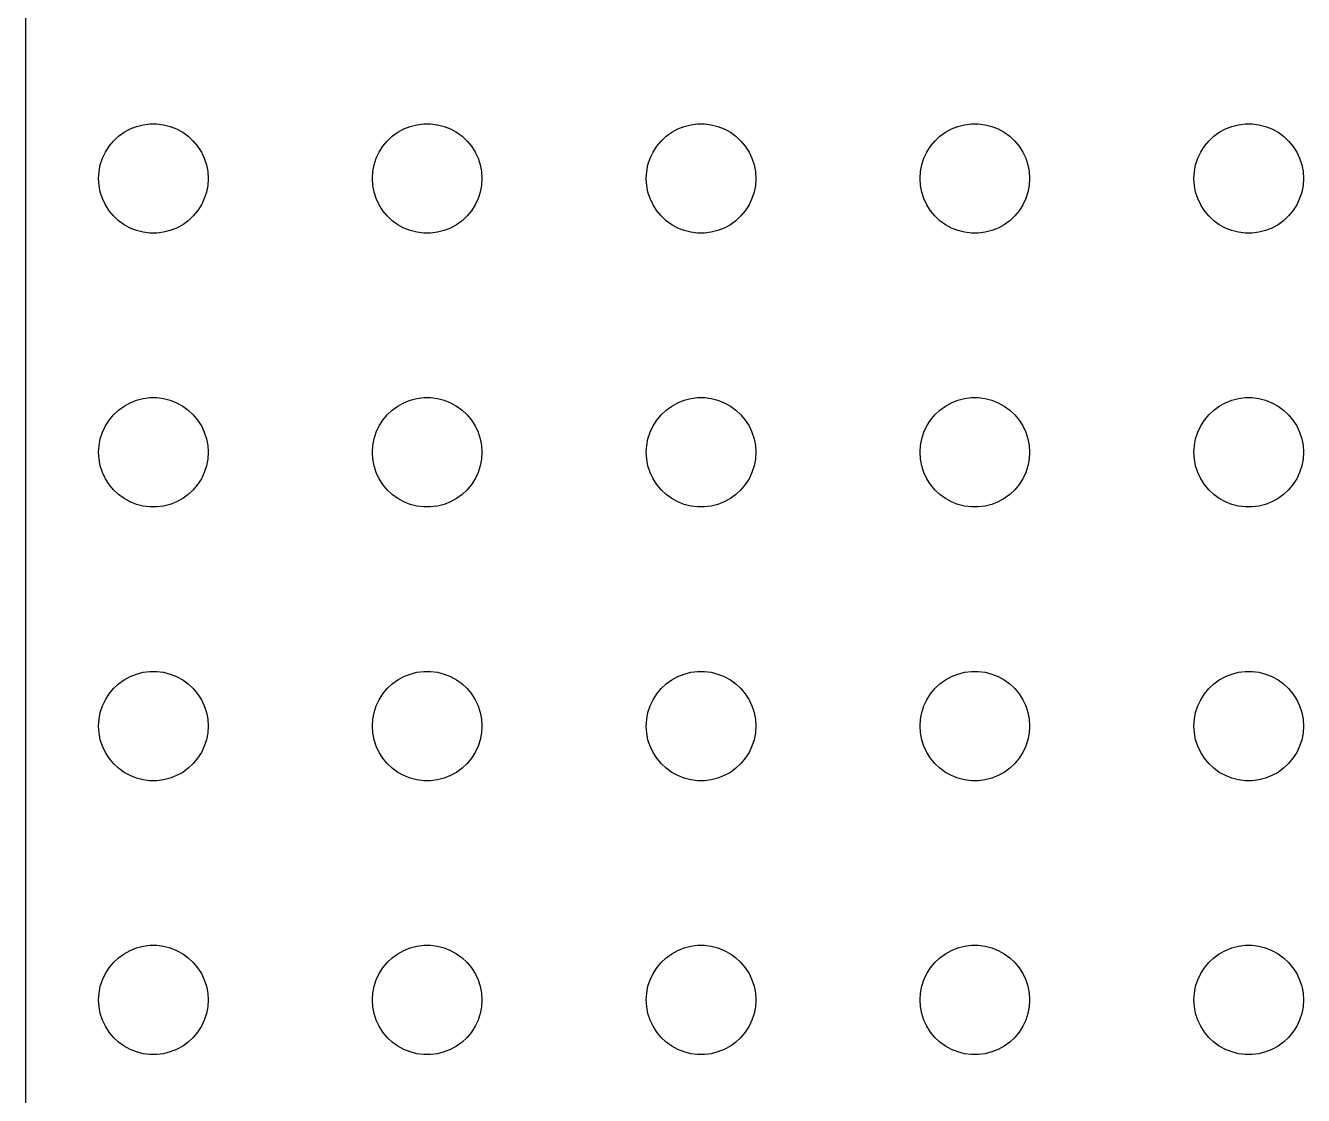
# Model space of a CAD drawing. Header units: metres. Extents: x -67 to 67, y -56 to 56.
# Drawn here: x -67.25 to -32.25, y -2.62 to 26.69 of the extents above; entities that cross this region are included whole.
import ezdxf

# ---------------------------------------------------------------- set-up
doc = ezdxf.new("R2010")
doc.units = ezdxf.units.M

msp = doc.modelspace()

# ---------------------------------------------------------------- linework, layer by layer
for p, q in [((-67.25, 53.5), (-67.25, -53.5)), ((-64.5537, 23.7665), (-64.3887, 23.8572)), ((-64.3887, 23.8572), (-64.2135, 23.9266)), ((-64.2135, 23.9266), (-64.0311, 23.9734)), ((-64.0311, 23.9734), (-63.8442, 23.997)), ((-63.8442, 23.997), (-63.6558, 23.997)), ((-63.6558, 23.997), (-63.4689, 23.9734)), ((-63.4689, 23.9734), (-63.2865, 23.9266)), ((-63.2865, 23.9266), (-63.1113, 23.8572)), ((-63.1113, 23.8572), (-62.9463, 23.7665)), ((-57.0537, 23.7665), (-56.8887, 23.8572)), ((-56.8887, 23.8572), (-56.7135, 23.9266)), ((-56.7135, 23.9266), (-56.5311, 23.9734)), ((-56.5311, 23.9734), (-56.3442, 23.997)), ((-56.3442, 23.997), (-56.1558, 23.997)), ((-56.1558, 23.997), (-55.9689, 23.9734)), ((-55.9689, 23.9734), (-55.7865, 23.9266)), ((-55.7865, 23.9266), (-55.6113, 23.8572)), ((-55.6113, 23.8572), (-55.4463, 23.7665)), ((-49.5537, 23.7665), (-49.3887, 23.8572)), ((-49.3887, 23.8572), (-49.2135, 23.9266)), ((-49.2135, 23.9266), (-49.0311, 23.9734)), ((-49.0311, 23.9734), (-48.8442, 23.997)), ((-48.8442, 23.997), (-48.6558, 23.997)), ((-48.6558, 23.997), (-48.4689, 23.9734)), ((-48.4689, 23.9734), (-48.2865, 23.9266)), ((-48.2865, 23.9266), (-48.1113, 23.8572)), ((-48.1113, 23.8572), (-47.9463, 23.7665)), ((-42.0537, 23.7665), (-41.8887, 23.8572)), ((-41.8887, 23.8572), (-41.7135, 23.9266)), ((-41.7135, 23.9266), (-41.5311, 23.9734)), ((-41.5311, 23.9734), (-41.3442, 23.997)), ((-41.3442, 23.997), (-41.1558, 23.997)), ((-41.1558, 23.997), (-40.9689, 23.9734)), ((-40.9689, 23.9734), (-40.7865, 23.9266)), ((-40.7865, 23.9266), (-40.6113, 23.8572)), ((-40.6113, 23.8572), (-40.4463, 23.7665)), ((-34.5537, 23.7665), (-34.3887, 23.8572)), ((-34.3887, 23.8572), (-34.2135, 23.9266)), ((-34.2135, 23.9266), (-34.0311, 23.9734)), ((-34.0311, 23.9734), (-33.8442, 23.997)), ((-33.8442, 23.997), (-33.6558, 23.997)), ((-33.6558, 23.997), (-33.4689, 23.9734)), ((-33.4689, 23.9734), (-33.2865, 23.9266)), ((-33.2865, 23.9266), (-33.1113, 23.8572)), ((-33.1113, 23.8572), (-32.9463, 23.7665)), ((-64.9635, 23.3817), (-64.8434, 23.5268)), ((-64.8434, 23.5268), (-64.7061, 23.6558)), ((-64.7061, 23.6558), (-64.5537, 23.7665)), ((-62.9463, 23.7665), (-62.7939, 23.6558)), ((-62.7939, 23.6558), (-62.6565, 23.5268)), ((-62.6565, 23.5268), (-62.5365, 23.3817)), ((-57.4635, 23.3817), (-57.3434, 23.5268)), ((-57.3434, 23.5268), (-57.2061, 23.6558)), ((-57.2061, 23.6558), (-57.0537, 23.7665)), ((-55.4463, 23.7665), (-55.2939, 23.6558)), ((-55.2939, 23.6558), (-55.1565, 23.5268)), ((-55.1565, 23.5268), (-55.0365, 23.3817)), ((-49.9635, 23.3817), (-49.8434, 23.5268)), ((-49.8434, 23.5268), (-49.7061, 23.6558)), ((-49.7061, 23.6558), (-49.5537, 23.7665)), ((-47.9463, 23.7665), (-47.7939, 23.6558)), ((-47.7939, 23.6558), (-47.6565, 23.5268)), ((-47.6565, 23.5268), (-47.5365, 23.3817)), ((-42.4635, 23.3817), (-42.3434, 23.5268)), ((-42.3434, 23.5268), (-42.2061, 23.6558)), ((-42.2061, 23.6558), (-42.0537, 23.7665)), ((-40.4463, 23.7665), (-40.2939, 23.6558)), ((-40.2939, 23.6558), (-40.1565, 23.5268)), ((-40.1565, 23.5268), (-40.0365, 23.3817)), ((-34.9635, 23.3817), (-34.8434, 23.5268)), ((-34.8434, 23.5268), (-34.7061, 23.6558)), ((-34.7061, 23.6558), (-34.5537, 23.7665)), ((-32.9463, 23.7665), (-32.7939, 23.6558)), ((-32.7939, 23.6558), (-32.6565, 23.5268)), ((-32.6565, 23.5268), (-32.5365, 23.3817)), ((-65.1447, 23.0522), (-65.0645, 23.2226)), ((-65.0645, 23.2226), (-64.9635, 23.3817)), ((-62.5365, 23.3817), (-62.4355, 23.2226)), ((-62.4355, 23.2226), (-62.3553, 23.0522)), ((-57.6447, 23.0522), (-57.5645, 23.2226)), ((-57.5645, 23.2226), (-57.4635, 23.3817)), ((-55.0365, 23.3817), (-54.9355, 23.2226)), ((-54.9355, 23.2226), (-54.8553, 23.0522)), ((-50.1447, 23.0522), (-50.0645, 23.2226)), ((-50.0645, 23.2226), (-49.9635, 23.3817)), ((-47.5365, 23.3817), (-47.4355, 23.2226)), ((-47.4355, 23.2226), (-47.3553, 23.0522)), ((-42.6447, 23.0522), (-42.5645, 23.2226)), ((-42.5645, 23.2226), (-42.4635, 23.3817)), ((-40.0365, 23.3817), (-39.9355, 23.2226)), ((-39.9355, 23.2226), (-39.8553, 23.0522)), ((-35.1447, 23.0522), (-35.0645, 23.2226)), ((-35.0645, 23.2226), (-34.9635, 23.3817)), ((-32.5365, 23.3817), (-32.4355, 23.2226)), ((-32.4355, 23.2226), (-32.3553, 23.0522)), ((-65.2382, 22.688), (-65.2029, 22.873)), ((-65.2029, 22.873), (-65.1447, 23.0522)), ((-62.3553, 23.0522), (-62.2971, 22.873)), ((-62.2971, 22.873), (-62.2618, 22.688)), ((-57.7382, 22.688), (-57.7029, 22.873)), ((-57.7029, 22.873), (-57.6447, 23.0522)), ((-54.8553, 23.0522), (-54.7971, 22.873)), ((-54.7971, 22.873), (-54.7618, 22.688)), ((-50.2382, 22.688), (-50.2029, 22.873)), ((-50.2029, 22.873), (-50.1447, 23.0522)), ((-47.3553, 23.0522), (-47.2971, 22.873)), ((-47.2971, 22.873), (-47.2618, 22.688)), ((-42.7382, 22.688), (-42.7029, 22.873)), ((-42.7029, 22.873), (-42.6447, 23.0522)), ((-39.8553, 23.0522), (-39.7971, 22.873)), ((-39.7971, 22.873), (-39.7618, 22.688)), ((-35.2382, 22.688), (-35.2029, 22.873)), ((-35.2029, 22.873), (-35.1447, 23.0522)), ((-32.3553, 23.0522), (-32.2971, 22.873)), ((-32.2971, 22.873), (-32.2618, 22.688)), ((-65.25, 22.5), (-65.2382, 22.688)), ((-65.2382, 22.312), (-65.25, 22.5)), ((-62.2618, 22.688), (-62.25, 22.5)), ((-62.25, 22.5), (-62.2618, 22.312)), ((-57.75, 22.5), (-57.7382, 22.688)), ((-57.7382, 22.312), (-57.75, 22.5)), ((-54.7618, 22.688), (-54.75, 22.5)), ((-54.75, 22.5), (-54.7618, 22.312)), ((-50.25, 22.5), (-50.2382, 22.688)), ((-50.2382, 22.312), (-50.25, 22.5)), ((-47.2618, 22.688), (-47.25, 22.5)), ((-47.25, 22.5), (-47.2618, 22.312)), ((-42.75, 22.5), (-42.7382, 22.688)), ((-42.7382, 22.312), (-42.75, 22.5)), ((-39.7618, 22.688), (-39.75, 22.5)), ((-39.75, 22.5), (-39.7618, 22.312)), ((-35.25, 22.5), (-35.2382, 22.688)), ((-35.2382, 22.312), (-35.25, 22.5)), ((-32.2618, 22.688), (-32.25, 22.5)), ((-32.25, 22.5), (-32.2618, 22.312)), ((-65.2029, 22.127), (-65.2382, 22.312)), ((-65.1447, 21.9478), (-65.2029, 22.127)), ((-62.2971, 22.127), (-62.3553, 21.9478)), ((-62.2618, 22.312), (-62.2971, 22.127)), ((-57.7029, 22.127), (-57.7382, 22.312)), ((-57.6447, 21.9478), (-57.7029, 22.127)), ((-54.7971, 22.127), (-54.8553, 21.9478)), ((-54.7618, 22.312), (-54.7971, 22.127)), ((-50.2029, 22.127), (-50.2382, 22.312)), ((-50.1447, 21.9478), (-50.2029, 22.127)), ((-47.2971, 22.127), (-47.3553, 21.9478)), ((-47.2618, 22.312), (-47.2971, 22.127)), ((-42.7029, 22.127), (-42.7382, 22.312)), ((-42.6447, 21.9478), (-42.7029, 22.127)), ((-39.7971, 22.127), (-39.8553, 21.9478)), ((-39.7618, 22.312), (-39.7971, 22.127)), ((-35.2029, 22.127), (-35.2382, 22.312)), ((-35.1447, 21.9478), (-35.2029, 22.127)), ((-32.2971, 22.127), (-32.3553, 21.9478)), ((-32.2618, 22.312), (-32.2971, 22.127)), ((-65.0645, 21.7774), (-65.1447, 21.9478)), ((-64.9635, 21.6183), (-65.0645, 21.7774)), ((-62.4355, 21.7774), (-62.5365, 21.6183)), ((-62.3553, 21.9478), (-62.4355, 21.7774)), ((-57.5645, 21.7774), (-57.6447, 21.9478)), ((-57.4635, 21.6183), (-57.5645, 21.7774)), ((-54.9355, 21.7774), (-55.0365, 21.6183)), ((-54.8553, 21.9478), (-54.9355, 21.7774)), ((-50.0645, 21.7774), (-50.1447, 21.9478)), ((-49.9635, 21.6183), (-50.0645, 21.7774)), ((-47.4355, 21.7774), (-47.5365, 21.6183)), ((-47.3553, 21.9478), (-47.4355, 21.7774)), ((-42.5645, 21.7774), (-42.6447, 21.9478)), ((-42.4635, 21.6183), (-42.5645, 21.7774)), ((-39.9355, 21.7774), (-40.0365, 21.6183)), ((-39.8553, 21.9478), (-39.9355, 21.7774)), ((-35.0645, 21.7774), (-35.1447, 21.9478)), ((-34.9635, 21.6183), (-35.0645, 21.7774)), ((-32.4355, 21.7774), (-32.5365, 21.6183)), ((-32.3553, 21.9478), (-32.4355, 21.7774)), ((-64.8434, 21.4732), (-64.9635, 21.6183)), ((-64.7061, 21.3442), (-64.8434, 21.4732)), ((-62.6565, 21.4732), (-62.7939, 21.3442)), ((-62.5365, 21.6183), (-62.6565, 21.4732)), ((-57.3434, 21.4732), (-57.4635, 21.6183)), ((-57.2061, 21.3442), (-57.3434, 21.4732)), ((-55.1565, 21.4732), (-55.2939, 21.3442)), ((-55.0365, 21.6183), (-55.1565, 21.4732)), ((-49.8434, 21.4732), (-49.9635, 21.6183)), ((-49.7061, 21.3442), (-49.8434, 21.4732)), ((-47.6565, 21.4732), (-47.7939, 21.3442)), ((-47.5365, 21.6183), (-47.6565, 21.4732)), ((-42.3434, 21.4732), (-42.4635, 21.6183)), ((-42.2061, 21.3442), (-42.3434, 21.4732)), ((-40.1565, 21.4732), (-40.2939, 21.3442)), ((-40.0365, 21.6183), (-40.1565, 21.4732)), ((-34.8434, 21.4732), (-34.9635, 21.6183)), ((-34.7061, 21.3442), (-34.8434, 21.4732)), ((-32.6565, 21.4732), (-32.7939, 21.3442)), ((-32.5365, 21.6183), (-32.6565, 21.4732)), ((-64.5537, 21.2335), (-64.7061, 21.3442)), ((-64.3887, 21.1427), (-64.5537, 21.2335)), ((-64.2135, 21.0734), (-64.3887, 21.1427)), ((-64.0311, 21.0266), (-64.2135, 21.0734)), ((-63.8442, 21.003), (-64.0311, 21.0266)), ((-63.6558, 21.003), (-63.8442, 21.003)), ((-63.4689, 21.0266), (-63.6558, 21.003)), ((-63.2865, 21.0734), (-63.4689, 21.0266)), ((-63.1113, 21.1427), (-63.2865, 21.0734)), ((-62.9463, 21.2335), (-63.1113, 21.1427)), ((-62.7939, 21.3442), (-62.9463, 21.2335)), ((-57.0537, 21.2335), (-57.2061, 21.3442)), ((-56.8887, 21.1427), (-57.0537, 21.2335)), ((-56.7135, 21.0734), (-56.8887, 21.1427)), ((-56.5311, 21.0266), (-56.7135, 21.0734)), ((-56.3442, 21.003), (-56.5311, 21.0266)), ((-56.1558, 21.003), (-56.3442, 21.003)), ((-55.9689, 21.0266), (-56.1558, 21.003)), ((-55.7865, 21.0734), (-55.9689, 21.0266)), ((-55.6113, 21.1427), (-55.7865, 21.0734)), ((-55.4463, 21.2335), (-55.6113, 21.1427)), ((-55.2939, 21.3442), (-55.4463, 21.2335)), ((-49.5537, 21.2335), (-49.7061, 21.3442)), ((-49.3887, 21.1427), (-49.5537, 21.2335)), ((-49.2135, 21.0734), (-49.3887, 21.1427)), ((-49.0311, 21.0266), (-49.2135, 21.0734)), ((-48.8442, 21.003), (-49.0311, 21.0266)), ((-48.6558, 21.003), (-48.8442, 21.003)), ((-48.4689, 21.0266), (-48.6558, 21.003)), ((-48.2865, 21.0734), (-48.4689, 21.0266)), ((-48.1113, 21.1427), (-48.2865, 21.0734)), ((-47.9463, 21.2335), (-48.1113, 21.1427)), ((-47.7939, 21.3442), (-47.9463, 21.2335)), ((-42.0537, 21.2335), (-42.2061, 21.3442)), ((-41.8887, 21.1427), (-42.0537, 21.2335)), ((-41.7135, 21.0734), (-41.8887, 21.1427)), ((-41.5311, 21.0266), (-41.7135, 21.0734)), ((-41.3442, 21.003), (-41.5311, 21.0266)), ((-41.1558, 21.003), (-41.3442, 21.003)), ((-40.9689, 21.0266), (-41.1558, 21.003)), ((-40.7865, 21.0734), (-40.9689, 21.0266)), ((-40.6113, 21.1427), (-40.7865, 21.0734)), ((-40.4463, 21.2335), (-40.6113, 21.1427)), ((-40.2939, 21.3442), (-40.4463, 21.2335)), ((-34.5537, 21.2335), (-34.7061, 21.3442)), ((-34.3887, 21.1427), (-34.5537, 21.2335)), ((-34.2135, 21.0734), (-34.3887, 21.1427)), ((-34.0311, 21.0266), (-34.2135, 21.0734)), ((-33.8442, 21.003), (-34.0311, 21.0266)), ((-33.6558, 21.003), (-33.8442, 21.003)), ((-33.4689, 21.0266), (-33.6558, 21.003)), ((-33.2865, 21.0734), (-33.4689, 21.0266)), ((-33.1113, 21.1427), (-33.2865, 21.0734)), ((-32.9463, 21.2335), (-33.1113, 21.1427)), ((-32.7939, 21.3442), (-32.9463, 21.2335)), ((-64.2135, 16.4266), (-64.0311, 16.4734)), ((-64.0311, 16.4734), (-63.8442, 16.497)), ((-63.8442, 16.497), (-63.6558, 16.497)), ((-63.6558, 16.497), (-63.4689, 16.4734)), ((-63.4689, 16.4734), (-63.2865, 16.4266)), ((-56.7135, 16.4266), (-56.5311, 16.4734)), ((-56.5311, 16.4734), (-56.3442, 16.497)), ((-56.3442, 16.497), (-56.1558, 16.497)), ((-56.1558, 16.497), (-55.9689, 16.4734)), ((-55.9689, 16.4734), (-55.7865, 16.4266)), ((-49.2135, 16.4266), (-49.0311, 16.4734)), ((-49.0311, 16.4734), (-48.8442, 16.497)), ((-48.8442, 16.497), (-48.6558, 16.497)), ((-48.6558, 16.497), (-48.4689, 16.4734)), ((-48.4689, 16.4734), (-48.2865, 16.4266)), ((-41.7135, 16.4266), (-41.5311, 16.4734)), ((-41.5311, 16.4734), (-41.3442, 16.497)), ((-41.3442, 16.497), (-41.1558, 16.497)), ((-41.1558, 16.497), (-40.9689, 16.4734)), ((-40.9689, 16.4734), (-40.7865, 16.4266)), ((-34.2135, 16.4266), (-34.0311, 16.4734)), ((-34.0311, 16.4734), (-33.8442, 16.497)), ((-33.8442, 16.497), (-33.6558, 16.497)), ((-33.6558, 16.497), (-33.4689, 16.4734)), ((-33.4689, 16.4734), (-33.2865, 16.4266)), ((-64.8434, 16.0268), (-64.7061, 16.1558)), ((-64.7061, 16.1558), (-64.5537, 16.2665)), ((-64.5537, 16.2665), (-64.3887, 16.3572)), ((-64.3887, 16.3572), (-64.2135, 16.4266)), ((-63.2865, 16.4266), (-63.1113, 16.3572)), ((-63.1113, 16.3572), (-62.9463, 16.2665)), ((-62.9463, 16.2665), (-62.7939, 16.1558)), ((-62.7939, 16.1558), (-62.6565, 16.0268)), ((-57.3434, 16.0268), (-57.2061, 16.1558)), ((-57.2061, 16.1558), (-57.0537, 16.2665)), ((-57.0537, 16.2665), (-56.8887, 16.3572)), ((-56.8887, 16.3572), (-56.7135, 16.4266)), ((-55.7865, 16.4266), (-55.6113, 16.3572)), ((-55.6113, 16.3572), (-55.4463, 16.2665)), ((-55.4463, 16.2665), (-55.2939, 16.1558)), ((-55.2939, 16.1558), (-55.1565, 16.0268)), ((-49.8434, 16.0268), (-49.7061, 16.1558)), ((-49.7061, 16.1558), (-49.5537, 16.2665)), ((-49.5537, 16.2665), (-49.3887, 16.3572)), ((-49.3887, 16.3572), (-49.2135, 16.4266)), ((-48.2865, 16.4266), (-48.1113, 16.3572)), ((-48.1113, 16.3572), (-47.9463, 16.2665)), ((-47.9463, 16.2665), (-47.7939, 16.1558)), ((-47.7939, 16.1558), (-47.6565, 16.0268)), ((-42.3434, 16.0268), (-42.2061, 16.1558)), ((-42.2061, 16.1558), (-42.0537, 16.2665)), ((-42.0537, 16.2665), (-41.8887, 16.3572)), ((-41.8887, 16.3572), (-41.7135, 16.4266)), ((-40.7865, 16.4266), (-40.6113, 16.3572)), ((-40.6113, 16.3572), (-40.4463, 16.2665)), ((-40.4463, 16.2665), (-40.2939, 16.1558)), ((-40.2939, 16.1558), (-40.1565, 16.0268)), ((-34.8434, 16.0268), (-34.7061, 16.1558)), ((-34.7061, 16.1558), (-34.5537, 16.2665)), ((-34.5537, 16.2665), (-34.3887, 16.3572)), ((-34.3887, 16.3572), (-34.2135, 16.4266)), ((-33.2865, 16.4266), (-33.1113, 16.3572)), ((-33.1113, 16.3572), (-32.9463, 16.2665)), ((-32.9463, 16.2665), (-32.7939, 16.1558)), ((-32.7939, 16.1558), (-32.6565, 16.0268)), ((-65.0645, 15.7226), (-64.9635, 15.8817)), ((-64.9635, 15.8817), (-64.8434, 16.0268)), ((-62.6565, 16.0268), (-62.5365, 15.8817)), ((-62.5365, 15.8817), (-62.4355, 15.7226)), ((-57.5645, 15.7226), (-57.4635, 15.8817)), ((-57.4635, 15.8817), (-57.3434, 16.0268)), ((-55.1565, 16.0268), (-55.0365, 15.8817)), ((-55.0365, 15.8817), (-54.9355, 15.7226)), ((-50.0645, 15.7226), (-49.9635, 15.8817)), ((-49.9635, 15.8817), (-49.8434, 16.0268)), ((-47.6565, 16.0268), (-47.5365, 15.8817)), ((-47.5365, 15.8817), (-47.4355, 15.7226)), ((-42.5645, 15.7226), (-42.4635, 15.8817)), ((-42.4635, 15.8817), (-42.3434, 16.0268)), ((-40.1565, 16.0268), (-40.0365, 15.8817)), ((-40.0365, 15.8817), (-39.9355, 15.7226)), ((-35.0645, 15.7226), (-34.9635, 15.8817)), ((-34.9635, 15.8817), (-34.8434, 16.0268)), ((-32.6565, 16.0268), (-32.5365, 15.8817)), ((-32.5365, 15.8817), (-32.4355, 15.7226)), ((-65.2029, 15.373), (-65.1447, 15.5522)), ((-65.1447, 15.5522), (-65.0645, 15.7226)), ((-62.4355, 15.7226), (-62.3553, 15.5522)), ((-62.3553, 15.5522), (-62.2971, 15.373)), ((-57.7029, 15.373), (-57.6447, 15.5522)), ((-57.6447, 15.5522), (-57.5645, 15.7226)), ((-54.9355, 15.7226), (-54.8553, 15.5522)), ((-54.8553, 15.5522), (-54.7971, 15.373)), ((-50.2029, 15.373), (-50.1447, 15.5522)), ((-50.1447, 15.5522), (-50.0645, 15.7226)), ((-47.4355, 15.7226), (-47.3553, 15.5522)), ((-47.3553, 15.5522), (-47.2971, 15.373)), ((-42.7029, 15.373), (-42.6447, 15.5522)), ((-42.6447, 15.5522), (-42.5645, 15.7226)), ((-39.9355, 15.7226), (-39.8553, 15.5522)), ((-39.8553, 15.5522), (-39.7971, 15.373)), ((-35.2029, 15.373), (-35.1447, 15.5522)), ((-35.1447, 15.5522), (-35.0645, 15.7226)), ((-32.4355, 15.7226), (-32.3553, 15.5522)), ((-32.3553, 15.5522), (-32.2971, 15.373)), ((-65.25, 15), (-65.2382, 15.188)), ((-65.2382, 15.188), (-65.2029, 15.373)), ((-62.2971, 15.373), (-62.2618, 15.188)), ((-62.2618, 15.188), (-62.25, 15)), ((-57.75, 15), (-57.7382, 15.188)), ((-57.7382, 15.188), (-57.7029, 15.373)), ((-54.7971, 15.373), (-54.7618, 15.188)), ((-54.7618, 15.188), (-54.75, 15)), ((-50.25, 15), (-50.2382, 15.188)), ((-50.2382, 15.188), (-50.2029, 15.373)), ((-47.2971, 15.373), (-47.2618, 15.188)), ((-47.2618, 15.188), (-47.25, 15)), ((-42.75, 15), (-42.7382, 15.188)), ((-42.7382, 15.188), (-42.7029, 15.373)), ((-39.7971, 15.373), (-39.7618, 15.188)), ((-39.7618, 15.188), (-39.75, 15)), ((-35.25, 15), (-35.2382, 15.188)), ((-35.2382, 15.188), (-35.2029, 15.373)), ((-32.2971, 15.373), (-32.2618, 15.188)), ((-32.2618, 15.188), (-32.25, 15)), ((-65.2382, 14.812), (-65.25, 15)), ((-65.2029, 14.627), (-65.2382, 14.812)), ((-62.2618, 14.812), (-62.2971, 14.627)), ((-62.25, 15), (-62.2618, 14.812)), ((-57.7382, 14.812), (-57.75, 15)), ((-57.7029, 14.627), (-57.7382, 14.812)), ((-54.7618, 14.812), (-54.7971, 14.627)), ((-54.75, 15), (-54.7618, 14.812)), ((-50.2382, 14.812), (-50.25, 15)), ((-50.2029, 14.627), (-50.2382, 14.812)), ((-47.2618, 14.812), (-47.2971, 14.627)), ((-47.25, 15), (-47.2618, 14.812)), ((-42.7382, 14.812), (-42.75, 15)), ((-42.7029, 14.627), (-42.7382, 14.812)), ((-39.7618, 14.812), (-39.7971, 14.627)), ((-39.75, 15), (-39.7618, 14.812)), ((-35.2382, 14.812), (-35.25, 15)), ((-35.2029, 14.627), (-35.2382, 14.812)), ((-32.2618, 14.812), (-32.2971, 14.627)), ((-32.25, 15), (-32.2618, 14.812)), ((-65.1447, 14.4478), (-65.2029, 14.627)), ((-65.0645, 14.2774), (-65.1447, 14.4478)), ((-62.3553, 14.4478), (-62.4355, 14.2774)), ((-62.2971, 14.627), (-62.3553, 14.4478)), ((-57.6447, 14.4478), (-57.7029, 14.627)), ((-57.5645, 14.2774), (-57.6447, 14.4478)), ((-54.8553, 14.4478), (-54.9355, 14.2774)), ((-54.7971, 14.627), (-54.8553, 14.4478)), ((-50.1447, 14.4478), (-50.2029, 14.627)), ((-50.0645, 14.2774), (-50.1447, 14.4478)), ((-47.3553, 14.4478), (-47.4355, 14.2774)), ((-47.2971, 14.627), (-47.3553, 14.4478)), ((-42.6447, 14.4478), (-42.7029, 14.627)), ((-42.5645, 14.2774), (-42.6447, 14.4478)), ((-39.8553, 14.4478), (-39.9355, 14.2774)), ((-39.7971, 14.627), (-39.8553, 14.4478)), ((-35.1447, 14.4478), (-35.2029, 14.627)), ((-35.0645, 14.2774), (-35.1447, 14.4478)), ((-32.3553, 14.4478), (-32.4355, 14.2774)), ((-32.2971, 14.627), (-32.3553, 14.4478)), ((-64.9635, 14.1183), (-65.0645, 14.2774)), ((-64.8434, 13.9732), (-64.9635, 14.1183)), ((-62.5365, 14.1183), (-62.6565, 13.9732)), ((-62.4355, 14.2774), (-62.5365, 14.1183)), ((-57.4635, 14.1183), (-57.5645, 14.2774)), ((-57.3434, 13.9732), (-57.4635, 14.1183)), ((-55.0365, 14.1183), (-55.1565, 13.9732)), ((-54.9355, 14.2774), (-55.0365, 14.1183)), ((-49.9635, 14.1183), (-50.0645, 14.2774)), ((-49.8434, 13.9732), (-49.9635, 14.1183)), ((-47.5365, 14.1183), (-47.6565, 13.9732)), ((-47.4355, 14.2774), (-47.5365, 14.1183)), ((-42.4635, 14.1183), (-42.5645, 14.2774)), ((-42.3434, 13.9732), (-42.4635, 14.1183)), ((-40.0365, 14.1183), (-40.1565, 13.9732)), ((-39.9355, 14.2774), (-40.0365, 14.1183)), ((-34.9635, 14.1183), (-35.0645, 14.2774)), ((-34.8434, 13.9732), (-34.9635, 14.1183)), ((-32.5365, 14.1183), (-32.6565, 13.9732)), ((-32.4355, 14.2774), (-32.5365, 14.1183)), ((-64.7061, 13.8442), (-64.8434, 13.9732)), ((-64.5537, 13.7335), (-64.7061, 13.8442)), ((-64.3887, 13.6427), (-64.5537, 13.7335)), ((-62.9463, 13.7335), (-63.1113, 13.6427)), ((-62.7939, 13.8442), (-62.9463, 13.7335)), ((-62.6565, 13.9732), (-62.7939, 13.8442)), ((-57.2061, 13.8442), (-57.3434, 13.9732)), ((-57.0537, 13.7335), (-57.2061, 13.8442)), ((-56.8887, 13.6427), (-57.0537, 13.7335)), ((-55.4463, 13.7335), (-55.6113, 13.6427)), ((-55.2939, 13.8442), (-55.4463, 13.7335)), ((-55.1565, 13.9732), (-55.2939, 13.8442)), ((-49.7061, 13.8442), (-49.8434, 13.9732)), ((-49.5537, 13.7335), (-49.7061, 13.8442)), ((-49.3887, 13.6427), (-49.5537, 13.7335)), ((-47.9463, 13.7335), (-48.1113, 13.6427)), ((-47.7939, 13.8442), (-47.9463, 13.7335)), ((-47.6565, 13.9732), (-47.7939, 13.8442)), ((-42.2061, 13.8442), (-42.3434, 13.9732)), ((-42.0537, 13.7335), (-42.2061, 13.8442)), ((-41.8887, 13.6427), (-42.0537, 13.7335)), ((-40.4463, 13.7335), (-40.6113, 13.6427)), ((-40.2939, 13.8442), (-40.4463, 13.7335)), ((-40.1565, 13.9732), (-40.2939, 13.8442)), ((-34.7061, 13.8442), (-34.8434, 13.9732)), ((-34.5537, 13.7335), (-34.7061, 13.8442)), ((-34.3887, 13.6427), (-34.5537, 13.7335)), ((-32.9463, 13.7335), (-33.1113, 13.6427)), ((-32.7939, 13.8442), (-32.9463, 13.7335)), ((-32.6565, 13.9732), (-32.7939, 13.8442)), ((-64.2135, 13.5734), (-64.3887, 13.6427)), ((-64.0311, 13.5266), (-64.2135, 13.5734)), ((-63.8442, 13.5029), (-64.0311, 13.5266)), ((-63.6558, 13.5029), (-63.8442, 13.5029)), ((-63.4689, 13.5266), (-63.6558, 13.5029)), ((-63.2865, 13.5734), (-63.4689, 13.5266)), ((-63.1113, 13.6427), (-63.2865, 13.5734)), ((-56.7135, 13.5734), (-56.8887, 13.6427)), ((-56.5311, 13.5266), (-56.7135, 13.5734)), ((-56.3442, 13.5029), (-56.5311, 13.5266)), ((-56.1558, 13.5029), (-56.3442, 13.5029)), ((-55.9689, 13.5266), (-56.1558, 13.5029)), ((-55.7865, 13.5734), (-55.9689, 13.5266)), ((-55.6113, 13.6427), (-55.7865, 13.5734)), ((-49.2135, 13.5734), (-49.3887, 13.6427)), ((-49.0311, 13.5266), (-49.2135, 13.5734)), ((-48.8442, 13.5029), (-49.0311, 13.5266)), ((-48.6558, 13.5029), (-48.8442, 13.5029)), ((-48.4689, 13.5266), (-48.6558, 13.5029)), ((-48.2865, 13.5734), (-48.4689, 13.5266)), ((-48.1113, 13.6427), (-48.2865, 13.5734)), ((-41.7135, 13.5734), (-41.8887, 13.6427)), ((-41.5311, 13.5266), (-41.7135, 13.5734)), ((-41.3442, 13.5029), (-41.5311, 13.5266)), ((-41.1558, 13.5029), (-41.3442, 13.5029)), ((-40.9689, 13.5266), (-41.1558, 13.5029)), ((-40.7865, 13.5734), (-40.9689, 13.5266)), ((-40.6113, 13.6427), (-40.7865, 13.5734)), ((-34.2135, 13.5734), (-34.3887, 13.6427)), ((-34.0311, 13.5266), (-34.2135, 13.5734)), ((-33.8442, 13.5029), (-34.0311, 13.5266)), ((-33.6558, 13.5029), (-33.8442, 13.5029)), ((-33.4689, 13.5266), (-33.6558, 13.5029)), ((-33.2865, 13.5734), (-33.4689, 13.5266)), ((-33.1113, 13.6427), (-33.2865, 13.5734)), ((-64.7061, 8.65576), (-64.5537, 8.76648)), ((-64.5537, 8.76648), (-64.3887, 8.85724)), ((-64.3887, 8.85724), (-64.2135, 8.92657)), ((-64.2135, 8.92657), (-64.0311, 8.97342)), ((-64.0311, 8.97342), (-63.8442, 8.99704)), ((-63.8442, 8.99704), (-63.6558, 8.99704)), ((-63.6558, 8.99704), (-63.4689, 8.97342)), ((-63.4689, 8.97342), (-63.2865, 8.92657)), ((-63.2865, 8.92657), (-63.1113, 8.85724)), ((-63.1113, 8.85724), (-62.9463, 8.76648)), ((-62.9463, 8.76648), (-62.7939, 8.65576)), ((-57.2061, 8.65576), (-57.0537, 8.76648)), ((-57.0537, 8.76648), (-56.8887, 8.85724)), ((-56.8887, 8.85724), (-56.7135, 8.92657)), ((-56.7135, 8.92657), (-56.5311, 8.97342)), ((-56.5311, 8.97342), (-56.3442, 8.99704)), ((-56.3442, 8.99704), (-56.1558, 8.99704)), ((-56.1558, 8.99704), (-55.9689, 8.97342)), ((-55.9689, 8.97342), (-55.7865, 8.92657)), ((-55.7865, 8.92657), (-55.6113, 8.85724)), ((-55.6113, 8.85724), (-55.4463, 8.76648)), ((-55.4463, 8.76648), (-55.2939, 8.65576)), ((-49.7061, 8.65576), (-49.5537, 8.76648)), ((-49.5537, 8.76648), (-49.3887, 8.85724)), ((-49.3887, 8.85724), (-49.2135, 8.92657)), ((-49.2135, 8.92657), (-49.0311, 8.97342)), ((-49.0311, 8.97342), (-48.8442, 8.99704)), ((-48.8442, 8.99704), (-48.6558, 8.99704)), ((-48.6558, 8.99704), (-48.4689, 8.97342)), ((-48.4689, 8.97342), (-48.2865, 8.92657)), ((-48.2865, 8.92657), (-48.1113, 8.85724)), ((-48.1113, 8.85724), (-47.9463, 8.76648)), ((-47.9463, 8.76648), (-47.7939, 8.65576)), ((-42.2061, 8.65576), (-42.0537, 8.76648)), ((-42.0537, 8.76648), (-41.8887, 8.85724)), ((-41.8887, 8.85724), (-41.7135, 8.92657)), ((-41.7135, 8.92657), (-41.5311, 8.97342)), ((-41.5311, 8.97342), (-41.3442, 8.99704)), ((-41.3442, 8.99704), (-41.1558, 8.99704)), ((-41.1558, 8.99704), (-40.9689, 8.97342)), ((-40.9689, 8.97342), (-40.7865, 8.92657)), ((-40.7865, 8.92657), (-40.6113, 8.85724)), ((-40.6113, 8.85724), (-40.4463, 8.76648)), ((-40.4463, 8.76648), (-40.2939, 8.65576)), ((-34.7061, 8.65576), (-34.5537, 8.76648)), ((-34.5537, 8.76648), (-34.3887, 8.85724)), ((-34.3887, 8.85724), (-34.2135, 8.92657)), ((-34.2135, 8.92657), (-34.0311, 8.97342)), ((-34.0311, 8.97342), (-33.8442, 8.99704)), ((-33.8442, 8.99704), (-33.6558, 8.99704)), ((-33.6558, 8.99704), (-33.4689, 8.97342)), ((-33.4689, 8.97342), (-33.2865, 8.92657)), ((-33.2865, 8.92657), (-33.1113, 8.85724)), ((-33.1113, 8.85724), (-32.9463, 8.76648)), ((-32.9463, 8.76648), (-32.7939, 8.65576)), ((-64.9635, 8.38167), (-64.8434, 8.52681)), ((-64.8434, 8.52681), (-64.7061, 8.65576)), ((-62.7939, 8.65576), (-62.6565, 8.52681)), ((-62.6565, 8.52681), (-62.5365, 8.38167)), ((-57.4635, 8.38167), (-57.3434, 8.52681)), ((-57.3434, 8.52681), (-57.2061, 8.65576)), ((-55.2939, 8.65576), (-55.1565, 8.52681)), ((-55.1565, 8.52681), (-55.0365, 8.38167)), ((-49.9635, 8.38167), (-49.8434, 8.52681)), ((-49.8434, 8.52681), (-49.7061, 8.65576)), ((-47.7939, 8.65576), (-47.6565, 8.52681)), ((-47.6565, 8.52681), (-47.5365, 8.38167)), ((-42.4635, 8.38167), (-42.3434, 8.52681)), ((-42.3434, 8.52681), (-42.2061, 8.65576)), ((-40.2939, 8.65576), (-40.1565, 8.52681)), ((-40.1565, 8.52681), (-40.0365, 8.38167)), ((-34.9635, 8.38167), (-34.8434, 8.52681)), ((-34.8434, 8.52681), (-34.7061, 8.65576)), ((-32.7939, 8.65576), (-32.6565, 8.52681)), ((-32.6565, 8.52681), (-32.5365, 8.38167)), ((-65.2029, 7.87303), (-65.1447, 8.05219)), ((-65.1447, 8.05219), (-65.0645, 8.22263)), ((-65.0645, 8.22263), (-64.9635, 8.38167)), ((-62.5365, 8.38167), (-62.4355, 8.22263)), ((-62.4355, 8.22263), (-62.3553, 8.05219)), ((-62.3553, 8.05219), (-62.2971, 7.87303)), ((-57.7029, 7.87303), (-57.6447, 8.05219)), ((-57.6447, 8.05219), (-57.5645, 8.22263)), ((-57.5645, 8.22263), (-57.4635, 8.38167)), ((-55.0365, 8.38167), (-54.9355, 8.22263)), ((-54.9355, 8.22263), (-54.8553, 8.05219)), ((-54.8553, 8.05219), (-54.7971, 7.87303)), ((-50.2029, 7.87303), (-50.1447, 8.05219)), ((-50.1447, 8.05219), (-50.0645, 8.22263)), ((-50.0645, 8.22263), (-49.9635, 8.38167)), ((-47.5365, 8.38167), (-47.4355, 8.22263)), ((-47.4355, 8.22263), (-47.3553, 8.05219)), ((-47.3553, 8.05219), (-47.2971, 7.87303)), ((-42.7029, 7.87303), (-42.6447, 8.05219)), ((-42.6447, 8.05219), (-42.5645, 8.22263)), ((-42.5645, 8.22263), (-42.4635, 8.38167)), ((-40.0365, 8.38167), (-39.9355, 8.22263)), ((-39.9355, 8.22263), (-39.8553, 8.05219)), ((-39.8553, 8.05219), (-39.7971, 7.87303)), ((-35.2029, 7.87303), (-35.1447, 8.05219)), ((-35.1447, 8.05219), (-35.0645, 8.22263)), ((-35.0645, 8.22263), (-34.9635, 8.38167)), ((-32.5365, 8.38167), (-32.4355, 8.22263)), ((-32.4355, 8.22263), (-32.3553, 8.05219)), ((-32.3553, 8.05219), (-32.2971, 7.87303)), ((-65.2382, 7.68799), (-65.2029, 7.87303)), ((-62.2971, 7.87303), (-62.2618, 7.68799)), ((-57.7382, 7.68799), (-57.7029, 7.87303)), ((-54.7971, 7.87303), (-54.7618, 7.68799)), ((-50.2382, 7.68799), (-50.2029, 7.87303)), ((-47.2971, 7.87303), (-47.2618, 7.68799)), ((-42.7382, 7.68799), (-42.7029, 7.87303)), ((-39.7971, 7.87303), (-39.7618, 7.68799)), ((-35.2382, 7.68799), (-35.2029, 7.87303)), ((-32.2971, 7.87303), (-32.2618, 7.68799)), ((-65.25, 7.5), (-65.2382, 7.68799)), ((-65.2382, 7.312), (-65.25, 7.5)), ((-62.2618, 7.68799), (-62.25, 7.5)), ((-62.25, 7.5), (-62.2618, 7.312)), ((-57.75, 7.5), (-57.7382, 7.68799)), ((-57.7382, 7.312), (-57.75, 7.5)), ((-54.7618, 7.68799), (-54.75, 7.5)), ((-54.75, 7.5), (-54.7618, 7.312)), ((-50.25, 7.5), (-50.2382, 7.68799)), ((-50.2382, 7.312), (-50.25, 7.5)), ((-47.2618, 7.68799), (-47.25, 7.5)), ((-47.25, 7.5), (-47.2618, 7.312)), ((-42.75, 7.5), (-42.7382, 7.68799)), ((-42.7382, 7.312), (-42.75, 7.5)), ((-39.7618, 7.68799), (-39.75, 7.5)), ((-39.75, 7.5), (-39.7618, 7.312)), ((-35.25, 7.5), (-35.2382, 7.68799)), ((-35.2382, 7.312), (-35.25, 7.5)), ((-32.2618, 7.68799), (-32.25, 7.5)), ((-32.25, 7.5), (-32.2618, 7.312)), ((-65.2029, 7.12695), (-65.2382, 7.312)), ((-65.1447, 6.9478), (-65.2029, 7.12695)), ((-62.2971, 7.12695), (-62.3553, 6.9478)), ((-62.2618, 7.312), (-62.2971, 7.12695)), ((-57.7029, 7.12695), (-57.7382, 7.312)), ((-57.6447, 6.9478), (-57.7029, 7.12695)), ((-54.7971, 7.12695), (-54.8553, 6.9478)), ((-54.7618, 7.312), (-54.7971, 7.12695)), ((-50.2029, 7.12695), (-50.2382, 7.312)), ((-50.1447, 6.9478), (-50.2029, 7.12695)), ((-47.2971, 7.12695), (-47.3553, 6.9478)), ((-47.2618, 7.312), (-47.2971, 7.12695)), ((-42.7029, 7.12695), (-42.7382, 7.312)), ((-42.6447, 6.9478), (-42.7029, 7.12695)), ((-39.7971, 7.12695), (-39.8553, 6.9478)), ((-39.7618, 7.312), (-39.7971, 7.12695)), ((-35.2029, 7.12695), (-35.2382, 7.312)), ((-35.1447, 6.9478), (-35.2029, 7.12695)), ((-32.2971, 7.12695), (-32.3553, 6.9478)), ((-32.2618, 7.312), (-32.2971, 7.12695)), ((-65.0645, 6.77736), (-65.1447, 6.9478)), ((-64.9635, 6.61832), (-65.0645, 6.77736)), ((-62.4355, 6.77736), (-62.5365, 6.61832)), ((-62.3553, 6.9478), (-62.4355, 6.77736)), ((-57.5645, 6.77736), (-57.6447, 6.9478)), ((-57.4635, 6.61832), (-57.5645, 6.77736)), ((-54.9355, 6.77736), (-55.0365, 6.61832)), ((-54.8553, 6.9478), (-54.9355, 6.77736)), ((-50.0645, 6.77736), (-50.1447, 6.9478)), ((-49.9635, 6.61832), (-50.0645, 6.77736)), ((-47.4355, 6.77736), (-47.5365, 6.61832)), ((-47.3553, 6.9478), (-47.4355, 6.77736)), ((-42.5645, 6.77736), (-42.6447, 6.9478)), ((-42.4635, 6.61832), (-42.5645, 6.77736)), ((-39.9355, 6.77736), (-40.0365, 6.61832)), ((-39.8553, 6.9478), (-39.9355, 6.77736)), ((-35.0645, 6.77736), (-35.1447, 6.9478)), ((-34.9635, 6.61832), (-35.0645, 6.77736)), ((-32.4355, 6.77736), (-32.5365, 6.61832)), ((-32.3553, 6.9478), (-32.4355, 6.77736)), ((-64.8434, 6.47318), (-64.9635, 6.61832)), ((-64.7061, 6.34422), (-64.8434, 6.47318)), ((-64.5537, 6.23351), (-64.7061, 6.34422)), ((-62.7939, 6.34422), (-62.9463, 6.23351)), ((-62.6565, 6.47318), (-62.7939, 6.34422)), ((-62.5365, 6.61832), (-62.6565, 6.47318)), ((-57.3434, 6.47318), (-57.4635, 6.61832)), ((-57.2061, 6.34422), (-57.3434, 6.47318)), ((-57.0537, 6.23351), (-57.2061, 6.34422)), ((-55.2939, 6.34422), (-55.4463, 6.23351)), ((-55.1565, 6.47318), (-55.2939, 6.34422)), ((-55.0365, 6.61832), (-55.1565, 6.47318)), ((-49.8434, 6.47318), (-49.9635, 6.61832)), ((-49.7061, 6.34422), (-49.8434, 6.47318)), ((-49.5537, 6.23351), (-49.7061, 6.34422)), ((-47.7939, 6.34422), (-47.9463, 6.23351)), ((-47.6565, 6.47318), (-47.7939, 6.34422)), ((-47.5365, 6.61832), (-47.6565, 6.47318)), ((-42.3434, 6.47318), (-42.4635, 6.61832)), ((-42.2061, 6.34422), (-42.3434, 6.47318)), ((-42.0537, 6.23351), (-42.2061, 6.34422)), ((-40.2939, 6.34422), (-40.4463, 6.23351)), ((-40.1565, 6.47318), (-40.2939, 6.34422)), ((-40.0365, 6.61832), (-40.1565, 6.47318)), ((-34.8434, 6.47318), (-34.9635, 6.61832)), ((-34.7061, 6.34422), (-34.8434, 6.47318)), ((-34.5537, 6.23351), (-34.7061, 6.34422)), ((-32.7939, 6.34422), (-32.9463, 6.23351)), ((-32.6565, 6.47318), (-32.7939, 6.34422)), ((-32.5365, 6.61832), (-32.6565, 6.47318)), ((-64.3887, 6.14275), (-64.5537, 6.23351)), ((-64.2135, 6.07341), (-64.3887, 6.14275)), ((-64.0311, 6.02657), (-64.2135, 6.07341)), ((-63.8442, 6.00294), (-64.0311, 6.02657)), ((-63.6558, 6.00294), (-63.8442, 6.00294)), ((-63.4689, 6.02657), (-63.6558, 6.00294)), ((-63.2865, 6.07341), (-63.4689, 6.02657)), ((-63.1113, 6.14275), (-63.2865, 6.07341)), ((-62.9463, 6.23351), (-63.1113, 6.14275)), ((-56.8887, 6.14275), (-57.0537, 6.23351)), ((-56.7135, 6.07341), (-56.8887, 6.14275)), ((-56.5311, 6.02657), (-56.7135, 6.07341)), ((-56.3442, 6.00294), (-56.5311, 6.02657)), ((-56.1558, 6.00294), (-56.3442, 6.00294)), ((-55.9689, 6.02657), (-56.1558, 6.00294)), ((-55.7865, 6.07341), (-55.9689, 6.02657)), ((-55.6113, 6.14275), (-55.7865, 6.07341)), ((-55.4463, 6.23351), (-55.6113, 6.14275)), ((-49.3887, 6.14275), (-49.5537, 6.23351)), ((-49.2135, 6.07341), (-49.3887, 6.14275)), ((-49.0311, 6.02657), (-49.2135, 6.07341)), ((-48.8442, 6.00294), (-49.0311, 6.02657)), ((-48.6558, 6.00294), (-48.8442, 6.00294)), ((-48.4689, 6.02657), (-48.6558, 6.00294)), ((-48.2865, 6.07341), (-48.4689, 6.02657)), ((-48.1113, 6.14275), (-48.2865, 6.07341)), ((-47.9463, 6.23351), (-48.1113, 6.14275)), ((-41.8887, 6.14275), (-42.0537, 6.23351)), ((-41.7135, 6.07341), (-41.8887, 6.14275)), ((-41.5311, 6.02657), (-41.7135, 6.07341)), ((-41.3442, 6.00294), (-41.5311, 6.02657)), ((-41.1558, 6.00294), (-41.3442, 6.00294)), ((-40.9689, 6.02657), (-41.1558, 6.00294)), ((-40.7865, 6.07341), (-40.9689, 6.02657)), ((-40.6113, 6.14275), (-40.7865, 6.07341)), ((-40.4463, 6.23351), (-40.6113, 6.14275)), ((-34.3887, 6.14275), (-34.5537, 6.23351)), ((-34.2135, 6.07341), (-34.3887, 6.14275)), ((-34.0311, 6.02657), (-34.2135, 6.07341)), ((-33.8442, 6.00294), (-34.0311, 6.02657)), ((-33.6558, 6.00294), (-33.8442, 6.00294)), ((-33.4689, 6.02657), (-33.6558, 6.00294)), ((-33.2865, 6.07341), (-33.4689, 6.02657)), ((-33.1113, 6.14275), (-33.2865, 6.07341)), ((-32.9463, 6.23351), (-33.1113, 6.14275)), ((-64.3887, 1.35724), (-64.2135, 1.42657)), ((-64.2135, 1.42657), (-64.0311, 1.47342)), ((-64.0311, 1.47342), (-63.8442, 1.49704)), ((-63.8442, 1.49704), (-63.6558, 1.49704)), ((-63.6558, 1.49704), (-63.4689, 1.47342)), ((-63.4689, 1.47342), (-63.2865, 1.42657)), ((-63.2865, 1.42657), (-63.1113, 1.35724)), ((-56.8887, 1.35724), (-56.7135, 1.42657)), ((-56.7135, 1.42657), (-56.5311, 1.47342)), ((-56.5311, 1.47342), (-56.3442, 1.49704)), ((-56.3442, 1.49704), (-56.1558, 1.49704)), ((-56.1558, 1.49704), (-55.9689, 1.47342)), ((-55.9689, 1.47342), (-55.7865, 1.42657)), ((-55.7865, 1.42657), (-55.6113, 1.35724)), ((-49.3887, 1.35724), (-49.2135, 1.42657)), ((-49.2135, 1.42657), (-49.0311, 1.47342)), ((-49.0311, 1.47342), (-48.8442, 1.49704)), ((-48.8442, 1.49704), (-48.6558, 1.49704)), ((-48.6558, 1.49704), (-48.4689, 1.47342)), ((-48.4689, 1.47342), (-48.2865, 1.42657)), ((-48.2865, 1.42657), (-48.1113, 1.35724)), ((-41.8887, 1.35724), (-41.7135, 1.42657)), ((-41.7135, 1.42657), (-41.5311, 1.47342)), ((-41.5311, 1.47342), (-41.3442, 1.49704)), ((-41.3442, 1.49704), (-41.1558, 1.49704)), ((-41.1558, 1.49704), (-40.9689, 1.47342)), ((-40.9689, 1.47342), (-40.7865, 1.42657)), ((-40.7865, 1.42657), (-40.6113, 1.35724)), ((-34.3887, 1.35724), (-34.2135, 1.42657)), ((-34.2135, 1.42657), (-34.0311, 1.47342)), ((-34.0311, 1.47342), (-33.8442, 1.49704)), ((-33.8442, 1.49704), (-33.6558, 1.49704)), ((-33.6558, 1.49704), (-33.4689, 1.47342)), ((-33.4689, 1.47342), (-33.2865, 1.42657)), ((-33.2865, 1.42657), (-33.1113, 1.35724)), ((-64.8434, 1.02681), (-64.7061, 1.15576)), ((-64.7061, 1.15576), (-64.5537, 1.26648)), ((-64.5537, 1.26648), (-64.3887, 1.35724)), ((-63.1113, 1.35724), (-62.9463, 1.26648)), ((-62.9463, 1.26648), (-62.7939, 1.15576)), ((-62.7939, 1.15576), (-62.6565, 1.02681)), ((-57.3434, 1.02681), (-57.2061, 1.15576)), ((-57.2061, 1.15576), (-57.0537, 1.26648)), ((-57.0537, 1.26648), (-56.8887, 1.35724)), ((-55.6113, 1.35724), (-55.4463, 1.26648)), ((-55.4463, 1.26648), (-55.2939, 1.15576)), ((-55.2939, 1.15576), (-55.1565, 1.02681)), ((-49.8434, 1.02681), (-49.7061, 1.15576)), ((-49.7061, 1.15576), (-49.5537, 1.26648)), ((-49.5537, 1.26648), (-49.3887, 1.35724)), ((-48.1113, 1.35724), (-47.9463, 1.26648)), ((-47.9463, 1.26648), (-47.7939, 1.15576)), ((-47.7939, 1.15576), (-47.6565, 1.02681)), ((-42.3434, 1.02681), (-42.2061, 1.15576)), ((-42.2061, 1.15576), (-42.0537, 1.26648)), ((-42.0537, 1.26648), (-41.8887, 1.35724)), ((-40.6113, 1.35724), (-40.4463, 1.26648)), ((-40.4463, 1.26648), (-40.2939, 1.15576)), ((-40.2939, 1.15576), (-40.1565, 1.02681)), ((-34.8434, 1.02681), (-34.7061, 1.15576)), ((-34.7061, 1.15576), (-34.5537, 1.26648)), ((-34.5537, 1.26648), (-34.3887, 1.35724)), ((-33.1113, 1.35724), (-32.9463, 1.26648)), ((-32.9463, 1.26648), (-32.7939, 1.15576)), ((-32.7939, 1.15576), (-32.6565, 1.02681)), ((-65.1447, 0.55219), (-65.0645, 0.72263)), ((-65.0645, 0.72263), (-64.9635, 0.88167)), ((-64.9635, 0.88167), (-64.8434, 1.02681)), ((-62.6565, 1.02681), (-62.5365, 0.88167)), ((-62.5365, 0.88167), (-62.4355, 0.72263)), ((-62.4355, 0.72263), (-62.3553, 0.55219)), ((-57.6447, 0.55219), (-57.5645, 0.72263)), ((-57.5645, 0.72263), (-57.4635, 0.88167)), ((-57.4635, 0.88167), (-57.3434, 1.02681)), ((-55.1565, 1.02681), (-55.0365, 0.88167)), ((-55.0365, 0.88167), (-54.9355, 0.72263)), ((-54.9355, 0.72263), (-54.8553, 0.55219)), ((-50.1447, 0.55219), (-50.0645, 0.72263)), ((-50.0645, 0.72263), (-49.9635, 0.88167)), ((-49.9635, 0.88167), (-49.8434, 1.02681)), ((-47.6565, 1.02681), (-47.5365, 0.88167)), ((-47.5365, 0.88167), (-47.4355, 0.72263)), ((-47.4355, 0.72263), (-47.3553, 0.55219)), ((-42.6447, 0.55219), (-42.5645, 0.72263)), ((-42.5645, 0.72263), (-42.4635, 0.88167)), ((-42.4635, 0.88167), (-42.3434, 1.02681)), ((-40.1565, 1.02681), (-40.0365, 0.88167)), ((-40.0365, 0.88167), (-39.9355, 0.72263)), ((-39.9355, 0.72263), (-39.8553, 0.55219)), ((-35.1447, 0.55219), (-35.0645, 0.72263)), ((-35.0645, 0.72263), (-34.9635, 0.88167)), ((-34.9635, 0.88167), (-34.8434, 1.02681)), ((-32.6565, 1.02681), (-32.5365, 0.88167)), ((-32.5365, 0.88167), (-32.4355, 0.72263)), ((-32.4355, 0.72263), (-32.3553, 0.55219)), ((-65.2382, 0.18799), (-65.2029, 0.37303)), ((-65.2029, 0.37303), (-65.1447, 0.55219)), ((-62.3553, 0.55219), (-62.2971, 0.37303)), ((-62.2971, 0.37303), (-62.2618, 0.18799)), ((-57.7382, 0.18799), (-57.7029, 0.37303)), ((-57.7029, 0.37303), (-57.6447, 0.55219)), ((-54.8553, 0.55219), (-54.7971, 0.37303)), ((-54.7971, 0.37303), (-54.7618, 0.18799)), ((-50.2382, 0.18799), (-50.2029, 0.37303)), ((-50.2029, 0.37303), (-50.1447, 0.55219)), ((-47.3553, 0.55219), (-47.2971, 0.37303)), ((-47.2971, 0.37303), (-47.2618, 0.18799)), ((-42.7382, 0.18799), (-42.7029, 0.37303)), ((-42.7029, 0.37303), (-42.6447, 0.55219)), ((-39.8553, 0.55219), (-39.7971, 0.37303)), ((-39.7971, 0.37303), (-39.7618, 0.18799)), ((-35.2382, 0.18799), (-35.2029, 0.37303)), ((-35.2029, 0.37303), (-35.1447, 0.55219)), ((-32.3553, 0.55219), (-32.2971, 0.37303)), ((-32.2971, 0.37303), (-32.2618, 0.18799)), ((-65.25, 0), (-65.2382, 0.18799)), ((-65.2382, -0.18799), (-65.25, 0)), ((-62.2618, 0.18799), (-62.25, 0)), ((-62.25, 0), (-62.2618, -0.18799)), ((-57.75, 0), (-57.7382, 0.18799)), ((-57.7382, -0.18799), (-57.75, 0)), ((-54.7618, 0.18799), (-54.75, 0)), ((-54.75, 0), (-54.7618, -0.18799)), ((-50.25, 0), (-50.2382, 0.18799)), ((-50.2382, -0.18799), (-50.25, 0)), ((-47.2618, 0.18799), (-47.25, 0)), ((-47.25, 0), (-47.2618, -0.18799)), ((-42.75, 0), (-42.7382, 0.18799)), ((-42.7382, -0.18799), (-42.75, 0)), ((-39.7618, 0.18799), (-39.75, 0)), ((-39.75, 0), (-39.7618, -0.18799)), ((-35.25, 0), (-35.2382, 0.18799)), ((-35.2382, -0.18799), (-35.25, 0)), ((-32.2618, 0.18799), (-32.25, 0)), ((-32.25, 0), (-32.2618, -0.18799)), ((-65.2029, -0.37303), (-65.2382, -0.18799)), ((-62.2618, -0.18799), (-62.2971, -0.37303)), ((-57.7029, -0.37303), (-57.7382, -0.18799)), ((-54.7618, -0.18799), (-54.7971, -0.37303)), ((-50.2029, -0.37303), (-50.2382, -0.18799)), ((-47.2618, -0.18799), (-47.2971, -0.37303)), ((-42.7029, -0.37303), (-42.7382, -0.18799)), ((-39.7618, -0.18799), (-39.7971, -0.37303)), ((-35.2029, -0.37303), (-35.2382, -0.18799)), ((-32.2618, -0.18799), (-32.2971, -0.37303)), ((-65.1447, -0.55219), (-65.2029, -0.37303)), ((-65.0645, -0.72263), (-65.1447, -0.55219)), ((-62.3553, -0.55219), (-62.4355, -0.72263)), ((-62.2971, -0.37303), (-62.3553, -0.55219)), ((-57.6447, -0.55219), (-57.7029, -0.37303)), ((-57.5645, -0.72263), (-57.6447, -0.55219)), ((-54.8553, -0.55219), (-54.9355, -0.72263)), ((-54.7971, -0.37303), (-54.8553, -0.55219)), ((-50.1447, -0.55219), (-50.2029, -0.37303)), ((-50.0645, -0.72263), (-50.1447, -0.55219)), ((-47.3553, -0.55219), (-47.4355, -0.72263)), ((-47.2971, -0.37303), (-47.3553, -0.55219)), ((-42.6447, -0.55219), (-42.7029, -0.37303)), ((-42.5645, -0.72263), (-42.6447, -0.55219)), ((-39.8553, -0.55219), (-39.9355, -0.72263)), ((-39.7971, -0.37303), (-39.8553, -0.55219)), ((-35.1447, -0.55219), (-35.2029, -0.37303)), ((-35.0645, -0.72263), (-35.1447, -0.55219)), ((-32.3553, -0.55219), (-32.4355, -0.72263)), ((-32.2971, -0.37303), (-32.3553, -0.55219)), ((-64.9635, -0.88167), (-65.0645, -0.72263)), ((-64.8434, -1.02681), (-64.9635, -0.88167)), ((-64.7061, -1.15576), (-64.8434, -1.02681)), ((-62.6565, -1.02681), (-62.7939, -1.15576)), ((-62.5365, -0.88167), (-62.6565, -1.02681)), ((-62.4355, -0.72263), (-62.5365, -0.88167)), ((-57.4635, -0.88167), (-57.5645, -0.72263)), ((-57.3434, -1.02681), (-57.4635, -0.88167)), ((-57.2061, -1.15576), (-57.3434, -1.02681)), ((-55.1565, -1.02681), (-55.2939, -1.15576)), ((-55.0365, -0.88167), (-55.1565, -1.02681)), ((-54.9355, -0.72263), (-55.0365, -0.88167)), ((-49.9635, -0.88167), (-50.0645, -0.72263)), ((-49.8434, -1.02681), (-49.9635, -0.88167)), ((-49.7061, -1.15576), (-49.8434, -1.02681)), ((-47.6565, -1.02681), (-47.7939, -1.15576)), ((-47.5365, -0.88167), (-47.6565, -1.02681)), ((-47.4355, -0.72263), (-47.5365, -0.88167)), ((-42.4635, -0.88167), (-42.5645, -0.72263)), ((-42.3434, -1.02681), (-42.4635, -0.88167)), ((-42.2061, -1.15576), (-42.3434, -1.02681)), ((-40.1565, -1.02681), (-40.2939, -1.15576)), ((-40.0365, -0.88167), (-40.1565, -1.02681)), ((-39.9355, -0.72263), (-40.0365, -0.88167)), ((-34.9635, -0.88167), (-35.0645, -0.72263)), ((-34.8434, -1.02681), (-34.9635, -0.88167)), ((-34.7061, -1.15576), (-34.8434, -1.02681)), ((-32.6565, -1.02681), (-32.7939, -1.15576)), ((-32.5365, -0.88167), (-32.6565, -1.02681)), ((-32.4355, -0.72263), (-32.5365, -0.88167)), ((-64.5537, -1.26648), (-64.7061, -1.15576)), ((-64.3887, -1.35724), (-64.5537, -1.26648)), ((-64.2135, -1.42657), (-64.3887, -1.35724)), ((-63.1113, -1.35724), (-63.2865, -1.42657)), ((-62.9463, -1.26648), (-63.1113, -1.35724)), ((-62.7939, -1.15576), (-62.9463, -1.26648)), ((-57.0537, -1.26648), (-57.2061, -1.15576)), ((-56.8887, -1.35724), (-57.0537, -1.26648)), ((-56.7135, -1.42657), (-56.8887, -1.35724)), ((-55.6113, -1.35724), (-55.7865, -1.42657)), ((-55.4463, -1.26648), (-55.6113, -1.35724)), ((-55.2939, -1.15576), (-55.4463, -1.26648)), ((-49.5537, -1.26648), (-49.7061, -1.15576)), ((-49.3887, -1.35724), (-49.5537, -1.26648)), ((-49.2135, -1.42657), (-49.3887, -1.35724)), ((-48.1113, -1.35724), (-48.2865, -1.42657)), ((-47.9463, -1.26648), (-48.1113, -1.35724)), ((-47.7939, -1.15576), (-47.9463, -1.26648)), ((-42.0537, -1.26648), (-42.2061, -1.15576)), ((-41.8887, -1.35724), (-42.0537, -1.26648)), ((-41.7135, -1.42657), (-41.8887, -1.35724)), ((-40.6113, -1.35724), (-40.7865, -1.42657)), ((-40.4463, -1.26648), (-40.6113, -1.35724)), ((-40.2939, -1.15576), (-40.4463, -1.26648)), ((-34.5537, -1.26648), (-34.7061, -1.15576)), ((-34.3887, -1.35724), (-34.5537, -1.26648)), ((-34.2135, -1.42657), (-34.3887, -1.35724)), ((-33.1113, -1.35724), (-33.2865, -1.42657)), ((-32.9463, -1.26648), (-33.1113, -1.35724)), ((-32.7939, -1.15576), (-32.9463, -1.26648)), ((-64.0311, -1.47342), (-64.2135, -1.42657)), ((-63.8442, -1.49704), (-64.0311, -1.47342)), ((-63.6558, -1.49704), (-63.8442, -1.49704)), ((-63.4689, -1.47342), (-63.6558, -1.49704)), ((-63.2865, -1.42657), (-63.4689, -1.47342)), ((-56.5311, -1.47342), (-56.7135, -1.42657)), ((-56.3442, -1.49704), (-56.5311, -1.47342)), ((-56.1558, -1.49704), (-56.3442, -1.49704)), ((-55.9689, -1.47342), (-56.1558, -1.49704)), ((-55.7865, -1.42657), (-55.9689, -1.47342)), ((-49.0311, -1.47342), (-49.2135, -1.42657)), ((-48.8442, -1.49704), (-49.0311, -1.47342)), ((-48.6558, -1.49704), (-48.8442, -1.49704)), ((-48.4689, -1.47342), (-48.6558, -1.49704)), ((-48.2865, -1.42657), (-48.4689, -1.47342)), ((-41.5311, -1.47342), (-41.7135, -1.42657)), ((-41.3442, -1.49704), (-41.5311, -1.47342)), ((-41.1558, -1.49704), (-41.3442, -1.49704)), ((-40.9689, -1.47342), (-41.1558, -1.49704)), ((-40.7865, -1.42657), (-40.9689, -1.47342)), ((-34.0311, -1.47342), (-34.2135, -1.42657)), ((-33.8442, -1.49704), (-34.0311, -1.47342)), ((-33.6558, -1.49704), (-33.8442, -1.49704)), ((-33.4689, -1.47342), (-33.6558, -1.49704)), ((-33.2865, -1.42657), (-33.4689, -1.47342))]:
    msp.add_line(p, q)

doc.saveas('drawing.dxf')
